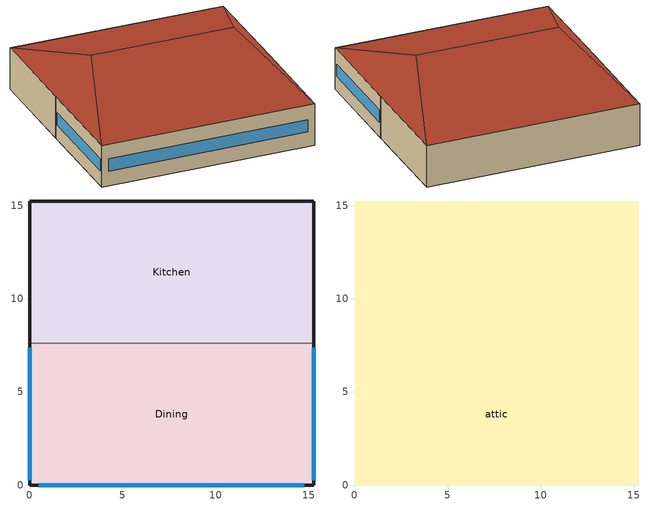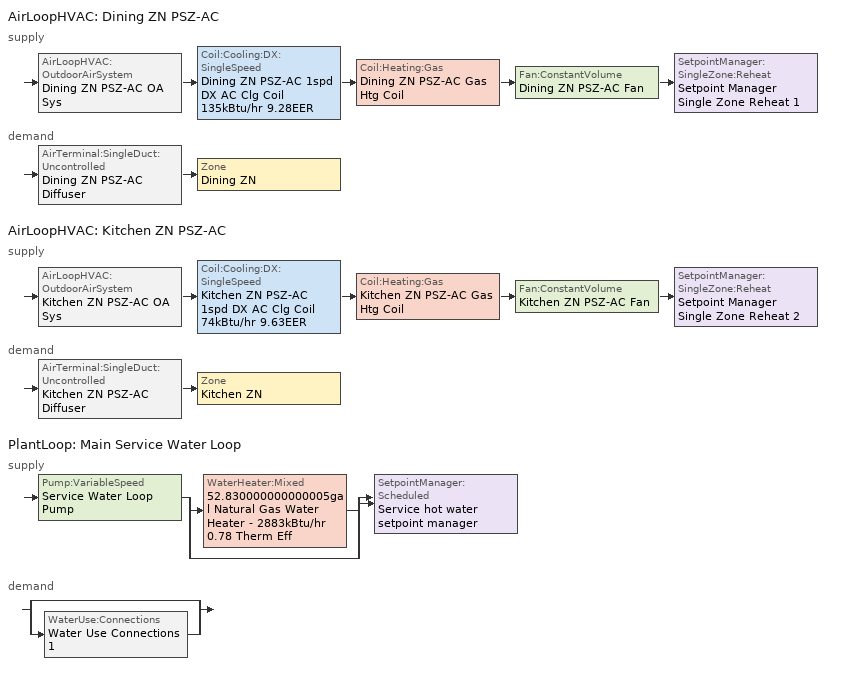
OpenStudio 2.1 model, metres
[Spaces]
Dining
 floor ground: 15.24,7.62 15.24,0 0,0 0,7.62 z0
 wall outside: 0,7.62 0,0 15.24,0 15.24,7.62 z0:3.05
 wall to Kitchen: 15.24,7.62 0,7.62 z0:3.05
 window (Window U-1.027602984 and Window SHGC 0.54): 0.51,0 14.73,0 / 0,7.37 0,0.25 / 15.24,0.25 15.24,7.37 z1.07:1.98
Kitchen
 floor ground: 15.24,15.24 15.24,7.62 0,7.62 0,15.24 z0
 wall outside: 15.24,7.62 15.24,15.24 0,15.24 0,7.62 z0:3.05
attic
 floor to Dining: 15.24,7.62 15.24,0 0,0 0,7.62 z3.05
 floor to Kitchen: 15.24,15.24 15.24,7.62 0,7.62 0,15.24 z3.05
 roof outside: 12.7,7.62,5.59 15.24,15.24,3.05 0,15.24,3.05 2.54,7.62,5.59; 12.7,7.62,5.59 15.24,0,3.05 15.24,15.24,3.05; 2.54,7.62,5.59 0,15.24,3.05 0,0,3.05; 2.54,7.62,5.59 0,0,3.05 15.24,0,3.05 12.7,7.62,5.59
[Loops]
AirLoopHVAC 'Dining ZN PSZ-AC'
 supply: AirLoopHVAC:OutdoorAirSystem 'Dining ZN PSZ-AC OA Sys' > Coil:Cooling:DX:SingleSpeed 'Dining ZN PSZ-AC 1spd DX AC Clg Coil 135kBtu/hr 9.28EER' > Coil:Heating:Gas 'Dining ZN PSZ-AC Gas Htg Coil' > Fan:ConstantVolume 'Dining ZN PSZ-AC Fan' > SetpointManager:SingleZone:Reheat 'Setpoint Manager Single Zone Reheat 1'
 demand: AirTerminal:SingleDuct:Uncontrolled 'Dining ZN PSZ-AC Diffuser' > Zone 'Dining ZN'
AirLoopHVAC 'Kitchen ZN PSZ-AC'
 supply: AirLoopHVAC:OutdoorAirSystem 'Kitchen ZN PSZ-AC OA Sys' > Coil:Cooling:DX:SingleSpeed 'Kitchen ZN PSZ-AC 1spd DX AC Clg Coil 74kBtu/hr 9.63EER' > Coil:Heating:Gas 'Kitchen ZN PSZ-AC Gas Htg Coil' > Fan:ConstantVolume 'Kitchen ZN PSZ-AC Fan' > SetpointManager:SingleZone:Reheat 'Setpoint Manager Single Zone Reheat 2'
 demand: AirTerminal:SingleDuct:Uncontrolled 'Kitchen ZN PSZ-AC Diffuser' > Zone 'Kitchen ZN'
PlantLoop 'Main Service Water Loop'
 supply: Pump:VariableSpeed 'Service Water Loop Pump' > split
  | WaterHeater:Mixed '52.830000000000005gal Natural Gas Water Heater - 2883kBtu/hr 0.78 Therm Eff'
  | bypass
  join > SetpointManager:Scheduled 'Service hot water setpoint manager'
 demand: split
  | bypass
  | WaterUse:Connections 'Water Use Connections 1'
[Site]
Miami Intl Ap_FL_USA: Latitude {deg}=25.82; Longitude {deg}=-80.3; Time Zone {hr}=-5; Elevation {m}=11; Terrain=City
[Building]
DOE Ref pre-1980-QuickServiceRestaurant-ASHRAE 169-2006-1A created: 2017-12-26 12:16:51 -0700: North Axis {deg}=0; Default Construction Set=DOE Ref Pre-2004 - QckSrvRest - ASHRAE 169-2006-1A adj ext wall insulation adj roof insulation; Standards Building Type=QuickServiceRestaurant
[Site:GroundTemperature:BuildingSurface]
22.509, 22.645, 22.781, 22.956, 23.052, 23.08, 23.116, 23.108, 23.133, 23.139, 23.077, 22.913
[Site:WaterMainsTemperature]
Calculation Method=Correlation; Annual Average Outdoor Air Temperature {C}=24.4917; Maximum Difference In Monthly Average Outdoor Air Temperatures {deltaC}=8.7
[SizingPeriod:DesignDay] Barometric Pressure {Pa}=101193; Sky Clearness=0; Rain Indicator=0; Snow Indicator=0; Day of Month=21; Daylight Saving Time Indicator=0; Humidity Indicating Type=Wetbulb; Dry-Bulb Temperature Range Modifier Type=DefaultMultipliers
Name | Maximum Dry-Bulb Temperature {C} | Daily Dry-Bulb Temperature Range {deltaC} | Humidity Indicating Conditions at Maximum Dry-Bulb | Wind Speed {m/s} | Wind Direction {deg} | Month | Day Type | Solar Model Indicator | ASHRAE Taub | ASHRAE Taud
Miami Intl Ap Ann Clg .4% Condns DB=>MWB | 33.2 | 6.7 | 25.3 | 4.5 | 140 | 7 | SummerDesignDay | ASHRAETau | 0.528 | 1.905
Miami Intl Ap Ann Htg 99.6% Condns DB | 8.7 | 0 | 8.7 | 3.8 | 340 | 1 | WinterDesignDay | ASHRAEClearSky
[ClimateZones]
Climate Zone Value 1=1A; Climate Zone Institution Name 2=CEC; Climate Zone Document Name 2=California Climate Zone Descriptions; Climate Zone Document Year 2=1995
[Material:NoMass]
Name | Roughness | Thermal Resistance {m2-K/W} | Thermal Absorptance | Solar Absorptance | Visible Absorptance
CP02 CARPET PAD | VeryRough | 0.21648 | 0.9 | 0.7 | 0.8
Typical Insulation R-8.37 | Smooth | 1.47329 | 0.9 | 0.7 | 0.7
Typical Carpet Pad | Smooth | 0.21648 | 0.9 | 0.7 | 0.8
Typical Insulation | Smooth | 0.0282222 | 0.9 | 0.7 | 0.7
Typical Insulation R-1.96_R-value 1.96 (ft^2*h*R/Btu) | Smooth | 0.345176
Typical Insulation R-8.37_R-value 8.37 (ft^2*h*R/Btu) | Smooth | 1.47404 | 0.9 | 0.7 | 0.7
[Material]
Name | Roughness | Thickness {m} | Conductivity {W/m-K} | Density {kg/m3} | Specific Heat {J/kg-K} | Thermal Absorptance | Solar Absorptance | Visible Absorptance
100mm Normalweight concrete floor | MediumSmooth | 0.1016 | 2.31 | 2322 | 832
G01 13mm gypsum board | Smooth | 0.0127 | 0.16 | 800 | 1090 | 0.9 | 0.7 | 0.5
4 in. Normalweight Concrete Floor | MediumRough | 0.1016 | 2.31 | 2322 | 832 | 0.9 | 0.7 | 0.7
5/8 in. Gypsum Board | MediumSmooth | 0.0159 | 0.16 | 800 | 1090 | 0.9 | 0.7 | 0.7
6 in. Normalweight Concrete Floor | MediumRough | 0.1524 | 2.31 | 2322 | 832 | 0.9 | 0.7 | 0.7
8 in. Concrete Block Basement Wall | MediumRough | 0.2032 | 1.326 | 1842 | 912 | 0.9 | 0.7 | 0.7
F08 Metal surface | Smooth | 0.0008 | 45.28 | 7824 | 500 | 0.9 | 0.7 | 0.7
G05 25mm wood | MediumSmooth | 0.0254 | 0.15 | 608 | 1630 | 0.9 | 0.5 | 0.5
Std Wood 6inch | MediumSmooth | 0.15 | 0.12 | 540 | 1210 | 0.9 | 0.7 | 0.7
1/2IN Gypsum | Smooth | 0.0127 | 0.16 | 784.9 | 830 |  | 0.4 | 0.4
8IN CONCRETE HW RefBldg | Rough | 0.2032 | 1.311 | 2240 | 836.799
1IN Stucco | Smooth | 0.0253 | 0.6918 | 1858 | 837 |  |  | 0.92
[Construction]
Typical Insulated Exterior Mass Floor: Typical Insulation R-8.37, 4 in. Normalweight Concrete Floor, Typical Carpet Pad
Typical Interior Floor: 100mm Normalweight concrete floor, CP02 CARPET PAD
Typical Interior Wall: G01 13mm gypsum board, G01 13mm gypsum board
Typical Interior Ceiling: CP02 CARPET PAD, 100mm Normalweight concrete floor
ext-slab: 6 in. Normalweight Concrete Floor
Typical Insulated Basement Mass Wall: 8 in. Concrete Block Basement Wall
U 1.22 SHGC 0.54 Simple Glazing Window: U 1.22 SHGC 0.54 Simple Glazing
Typical Insulated Metal Door: F08 Metal surface, Typical Insulation
Typical Overhead Door: Typical Insulation
Typical Interior Window: Clear 3mm
Typical Interior Door; Typical Interior Partition: G05 25mm wood
InteriorFurnishings: Std Wood 6inch
Typical Insulated Exterior Mass Wall R-4.35 adj ext wall insulation: 1IN Stucco, 8IN CONCRETE HW RefBldg, Typical Insulation R-1.96_R-value 1.96 (ft^2*h*R/Btu), 1/2IN Gypsum
Typical Wood Joist Attic Floor R-10.0 adj roof insulation: 5/8 in. Gypsum Board, Typical Insulation R-8.37_R-value 8.37 (ft^2*h*R/Btu)
Window U-1.027602984 and Window SHGC 0.54: Simple Glazing Material U-1.027602984 and SHGC 0.54
[DefaultConstructionSet]
DOE Ref Pre-2004 - QckSrvRest - ASHRAE 169-2006-1A adj ext wall insulation adj roof insulation: Default Exterior Surface Constructions=Default Surface Constructions 1 adj ext wall insulation adj roof insulation; Default Interior Surface Constructions=Default Surface Constructions 2; Default Ground Contact Surface Constructions=Default Surface Constructions 3; Default Exterior SubSurface Constructions=Default Sub Surface Constructions 1; Default Interior SubSurface Constructions=Default Sub Surface Constructions 2; Interior Partition Construction=Typical Interior Partition
[DefaultSurfaceConstructions]
Name | Floor Construction | Wall Construction | Roof Ceiling Construction
Default Surface Constructions 2 | Typical Interior Floor | Typical Interior Wall | Typical Interior Ceiling
Default Surface Constructions 3 | ext-slab | Typical Insulated Basement Mass Wall
Default Surface Constructions 1 adj ext wall insulation adj roof insulation | Typical Insulated Exterior Mass Floor | Typical Insulated Exterior Mass Wall R-4.35 adj ext wall insulation | Typical Wood Joist Attic Floor R-10.0 adj roof insulation
[DefaultSubSurfaceConstructions]
Name | Fixed Window Construction | Operable Window Construction | Door Construction | Overhead Door Construction | Tubular Daylight Dome Construction | Tubular Daylight Diffuser Construction
Default Sub Surface Constructions 1 | U 1.22 SHGC 0.54 Simple Glazing Window | U 1.22 SHGC 0.54 Simple Glazing Window | Typical Insulated Metal Door | Typical Overhead Door | Typical Interior Window | Typical Interior Window
Default Sub Surface Constructions 2 | Typical Interior Window | Typical Interior Window | Typical Interior Door
[WindowMaterial:SimpleGlazingSystem] Solar Heat Gain Coefficient=0.54
Name | U-Factor {W/m2-K} | Visible Transmittance
U 1.22 SHGC 0.54 Simple Glazing | 6.92748 | 0.38
Simple Glazing Material U-1.027602984 and SHGC 0.54 | 5.835
[WindowMaterial:Glazing]
Clear 3mm: Optical Data Type=SpectralAverage; Thickness {m}=0.003; Solar Transmittance at Normal Incidence=0.837; Front Side Solar Reflectance at Normal Incidence=0.075; Back Side Solar Reflectance at Normal Incidence=0.075; Visible Transmittance at Normal Incidence=0.898; Front Side Visible Reflectance at Normal Incidence=0.081; Back Side Visible Reflectance at Normal Incidence=0.081; Infrared Transmittance at Normal Incidence=0; Front Side Infrared Hemispherical Emissivity=0.84; Back Side Infrared Hemispherical Emissivity=0.84; Conductivity {W/m-K}=0.9; Dirt Correction Factor for Solar and Visible Transmittance=1; Solar Diffusing=No
[Space]
Name | Space Type | Building Story | Thermal Zone | Part of Total Floor Area
Dining | QuickServiceRestaurant Dining | Building Story 1 | Dining ZN | Yes
Kitchen | QuickServiceRestaurant Kitchen | Building Story 1 | Kitchen ZN | Yes
attic | QuickServiceRestaurant Attic |  | attic ZN | No
[SpaceType] Standards Building Type=QuickServiceRestaurant
Name | Default Schedule Set | Design Specification Outdoor Air Object | Standards Space Type
QuickServiceRestaurant Dining | QuickServiceRestaurant Dining Schedule Set | QuickServiceRestaurant Dining Ventilation | Dining
QuickServiceRestaurant Kitchen | QuickServiceRestaurant Kitchen Schedule Set | QuickServiceRestaurant Kitchen Ventilation | Kitchen
QuickServiceRestaurant Attic | QuickServiceRestaurant Attic Schedule Set | QuickServiceRestaurant Attic Ventilation | Attic
[DesignSpecification:OutdoorAir]
Name | Outdoor Air Flow per Person {m3/s-person} | Outdoor Air Flow per Floor Area {m3/s-m2} | Outdoor Air Flow Air Changes per Hour {1/hr} | Outdoor Air Method | Outdoor Air Flow Rate {m3/s}
QuickServiceRestaurant Attic Ventilation | 0 | 0 | 0
QuickServiceRestaurant Dining Ventilation | 0.00943895 |  |  | Sum
QuickServiceRestaurant Kitchen Ventilation | 0 | 0 |  | Sum | 0.7312
[SpaceInfiltration:DesignFlowRate]
Name | Space or SpaceType | Design Flow Rate Calculation Method | Air Changes per Hour {1/hr} | Flow per Exterior Surface Area {m3/s-m2}
QuickServiceRestaurant Attic Infiltration | QuickServiceRestaurant Attic | AirChanges/Hour | 1
QuickServiceRestaurant Dining Infiltration | QuickServiceRestaurant Dining | Flow/ExteriorWallArea |  | 0.00113284
QuickServiceRestaurant Kitchen Infiltration | QuickServiceRestaurant Kitchen | Flow/ExteriorWallArea |  | 0.00113284
[DefaultScheduleSet]
Name | Infiltration Schedule | Number of People Schedule | People Activity Level Schedule | Lighting Schedule | Electric Equipment Schedule | Gas Equipment Schedule
QuickServiceRestaurant Attic Schedule Set | Always On
QuickServiceRestaurant Dining Schedule Set | QuickServiceRestaurant Infil Half On | QuickServiceRestaurant Bldg Occ | QuickServiceRestaurant Activity | QuickServiceRestaurant Bldg Light | QuickServiceRestaurant Bldg Equip
QuickServiceRestaurant Kitchen Schedule Set | QuickServiceRestaurant Infil Half On | QuickServiceRestaurant Bldg Occ | QuickServiceRestaurant Activity | QuickServiceRestaurant Bldg Light | QuickServiceRestaurant Bldg Equip | QuickServiceRestaurant Gas Equip
[ThermostatSetpoint:DualSetpoint]
Name | Heating Setpoint Temperature Schedule | Cooling Setpoint Temperature Schedule
QuickServiceRestaurant Dining Thermostat 1 | QuickServiceRestaurant HtgSetp | QuickServiceRestaurant ClgSetp
QuickServiceRestaurant Attic Thermostat 1
QuickServiceRestaurant Kitchen Thermostat 1 | QuickServiceRestaurant HtgSetp Kitchen | QuickServiceRestaurant ClgSetp Kitchen
[People:Definition] Number of People Calculation Method=People/Area; People per Space Floor Area {person/m2}=0.107639; Fraction Radiant=0.3
QuickServiceRestaurant Dining People Definition; QuickServiceRestaurant Kitchen People Definition
[People] Work Efficiency Schedule=Work Efficiency Schedule; Clothing Insulation Schedule=Clothing Schedule; Air Velocity Schedule=Air Velocity Schedule
Name | People Definition | Space or SpaceType
QuickServiceRestaurant Dining People | QuickServiceRestaurant Dining People Definition | QuickServiceRestaurant Dining
QuickServiceRestaurant Kitchen People | QuickServiceRestaurant Kitchen People Definition | QuickServiceRestaurant Kitchen
[Lights:Definition] Design Level Calculation Method=Watts/Area; Fraction Visible=0.2
Name | Watts per Space Floor Area {W/m2} | Fraction Radiant
QuickServiceRestaurant Dining Lights Definition | 39.8265 | 0.37
QuickServiceRestaurant Kitchen Lights Definition | 24.1112 | 0.7
[Lights]
Name | Lights Definition | Space or SpaceType
QuickServiceRestaurant Dining Lights | QuickServiceRestaurant Dining Lights Definition | QuickServiceRestaurant Dining
QuickServiceRestaurant Kitchen Lights | QuickServiceRestaurant Kitchen Lights Definition | QuickServiceRestaurant Kitchen
[ElectricEquipment:Definition]
Name | Design Level Calculation Method | Watts per Space Floor Area {W/m2} | Fraction Latent | Fraction Radiant | Fraction Lost | Design Level {W}
QuickServiceRestaurant Dining Elec Equip Definition | Watts/Area | 8.07293 | 0.25 | 0.3 | 0
QuickServiceRestaurant Kitchen Elec Equip Definition | Watts/Area | 8.07293 | 0.25 | 0.3 | 0.3
Kitchen Electric Equipment Definition1 | EquipmentLevel |  | 0 | 0 | 1 | 577
[ElectricEquipment]
Name | Electric Equipment Definition | Space or SpaceType | Schedule
QuickServiceRestaurant Dining Elec Equip | QuickServiceRestaurant Dining Elec Equip Definition | QuickServiceRestaurant Dining
QuickServiceRestaurant Kitchen Elec Equip | QuickServiceRestaurant Kitchen Elec Equip Definition | QuickServiceRestaurant Kitchen
Kitchen_ExhFan_Equip | Kitchen Electric Equipment Definition1 | QuickServiceRestaurant Kitchen | RestaurantFastFood Kitchen_Exhaust_SCH
[GasEquipment:Definition]
QuickServiceRestaurant Kitchen Gas Equip Definition: Design Level Calculation Method=Watts/Area; Watts per Space Floor Area {W/m2}=1292.12; Fraction Latent=0.1; Fraction Radiant=0.2; Fraction Lost=0.7
[GasEquipment]
QuickServiceRestaurant Kitchen Gas Equip: Gas Equipment Definition=QuickServiceRestaurant Kitchen Gas Equip Definition; Space or SpaceType=QuickServiceRestaurant Kitchen
[InternalMass:Definition]
Internal Mass Definition 1: Construction=InteriorFurnishings; Design Level Calculation Method=SurfaceArea/Area; Surface Area per Space Floor Area=2
[InternalMass] Internal Mass Definition=Internal Mass Definition 1
Name | Space or SpaceType
Dining Mass; Dining Mass 1 | Dining
Kitchen Mass; Kitchen Mass 1; Kitchen Mass 2; Kitchen Mass 3 | Kitchen
[ThermalZone] Use Ideal Air Loads=No
Name | Thermostat
Dining ZN | QuickServiceRestaurant Dining Thermostat 1
attic ZN | QuickServiceRestaurant Attic Thermostat 1
Kitchen ZN | QuickServiceRestaurant Kitchen Thermostat 1
[Sizing:Zone] Zone Cooling Design Supply Air Temperature Input Method=SupplyAirTemperature; Zone Cooling Design Supply Air Temperature Difference {deltaC}=11.11; Zone Heating Design Supply Air Temperature Input Method=SupplyAirTemperature; Zone Heating Design Supply Air Temperature {C}=40; Zone Heating Design Supply Air Temperature Difference {deltaC}=11.11; Zone Cooling Design Supply Air Humidity Ratio {kg-H2O/kg-air}=0.0085; Zone Heating Design Supply Air Humidity Ratio {kg-H2O/kg-air}=0.008; Cooling Design Air Flow Method=DesignDay; Heating Design Air Flow Method=DesignDay; Account for Dedicated Outdoor Air System=No; Dedicated Outdoor Air System Control Strategy=NeutralSupplyAir; Dedicated Outdoor Air Low Setpoint Temperature for Design {C}=autosize; Dedicated Outdoor Air High Setpoint Temperature for Design {C}=autosize
Name | Zone Cooling Design Supply Air Temperature {C}
Dining ZN; Kitchen ZN | 12.8
attic ZN | 14
[Zone equipment]
Dining ZN: Dining ZN PSZ-AC Diffuser, Dining ZN Exhaust Fan
Kitchen ZN: Kitchen ZN PSZ-AC Diffuser, Kitchen ZN Exhaust Fan
[AirLoopHVAC] Availability Schedule=RestaurantFastFood HVACOperationSchd; Design Supply Air Flow Rate {m3/s}=AutoSize
Name | Availability Manager
Dining ZN PSZ-AC | Availability Manager Night Cycle 1
Kitchen ZN PSZ-AC | Availability Manager Night Cycle 2
[Sizing:System] Type of Load to Size On=Sensible; Design Outdoor Air Flow Rate {m3/s}=Autosize; Minimum System Air Flow Ratio=1; Preheat Design Temperature {C}=7; Preheat Design Humidity Ratio {kg-H2O/kg-Air}=0.008; Precool Design Temperature {C}=12.8; Precool Design Humidity Ratio {kg-H2O/kg-Air}=0.008; Central Cooling Design Supply Air Temperature {C}=12.8; Central Heating Design Supply Air Temperature {C}=40; Sizing Option=Coincident; 100% Outdoor Air in Cooling=No; 100% Outdoor Air in Heating=No; Central Cooling Design Supply Air Humidity Ratio {kg-H2O/kg-Air}=0.0085; Central Heating Design Supply Air Humidity Ratio {kg-H2O/kg-Air}=0.008; Cooling Design Air Flow Method=DesignDay; Cooling Design Air Flow Rate {m3/s}=0; Heating Design Air Flow Method=DesignDay; Heating Design Air Flow Rate {m3/s}=0; System Outdoor Air Method=ZoneSum; Zone Maximum Outdoor Air Fraction=1; Cooling Supply Air Flow Rate Per Floor Area {m3/s-m2}=0.00996765; Cooling Fraction of Autosized Cooling Supply Air Flow Rate=1; Cooling Supply Air Flow Rate Per Unit Cooling Capacity {m3/s-W}=3.94755e-05; Heating Supply Air Flow Rate Per Floor Area {m3/s-m2}=0.00996765; Heating Fraction of Autosized Heating Supply Air Flow Rate=1; Heating Fraction of Autosized Cooling Supply Air Flow Rate=1; Heating Supply Air Flow Rate Per Unit Heating Capacity {m3/s-W}=3.15882e-05; Cooling Design Capacity Method=CoolingDesignCapacity; Cooling Design Capacity {W}=autosize; Cooling Design Capacity Per Floor Area {W/m2}=234.7; Fraction of Autosized Cooling Design Capacity=1; Heating Design Capacity Method=HeatingDesignCapacity; Heating Design Capacity {W}=autosize; Heating Design Capacity Per Floor Area {W/m2}=157; Fraction of Autosized Heating Design Capacity=1; Central Cooling Capacity Control Method=OnOff
Dining ZN PSZ-AC; Kitchen ZN PSZ-AC
[SetpointManager:SingleZone:Reheat] Minimum Supply Air Temperature {C}=10; Maximum Supply Air Temperature {C}=50
Name | Control Zone
Setpoint Manager Single Zone Reheat 1 | Dining ZN
Setpoint Manager Single Zone Reheat 2 | Kitchen ZN
[Fan:ConstantVolume] Availability Schedule=RestaurantFastFood HVACOperationSchd; Pressure Rise {Pa}=622.722; Maximum Flow Rate {m3/s}=AutoSize
Name | Fan Efficiency | Motor Efficiency
Dining ZN PSZ-AC Fan | 0.56875 | 0.875
Kitchen ZN PSZ-AC Fan | 0.546 | 0.84
[Coil:Heating:Gas] Availability Schedule=Always On Discrete; Gas Burner Efficiency=0.78; Nominal Capacity {W}=AutoSize; Parasitic Electric Load {W}=0; Parasitic Gas Load {W}=0
Dining ZN PSZ-AC Gas Htg Coil; Kitchen ZN PSZ-AC Gas Htg Coil
[Coil:Cooling:DX:SingleSpeed] Availability Schedule=Always On Discrete; Rated Total Cooling Capacity {W}=autosize; Rated Sensible Heat Ratio=autosize; Rated Air Flow Rate {m3/s}=autosize; Rated Evaporator Fan Power Per Volume Flow Rate {W/(m3/s)}=773.3; Condenser Type=AirCooled; Evaporative Condenser Effectiveness=0; Evaporative Condenser Air Flow Rate {m3/s}=Autosize; Evaporative Condenser Pump Rated Power Consumption {W}=Autosize; Crankcase Heater Capacity {W}=0; Maximum Outdoor Dry-Bulb Temperature for Crankcase Heater Operation {C}=0; Basin Heater Capacity {W/K}=0; Basin Heater Setpoint Temperature {C}=10
Name | Rated COP {W/W} | Total Cooling Capacity Function of Temperature Curve | Total Cooling Capacity Function of Flow Fraction Curve | Energy Input Ratio Function of Temperature Curve | Energy Input Ratio Function of Flow Fraction Curve | Part Load Fraction Correlation Curve
Dining ZN PSZ-AC 1spd DX AC Clg Coil 135kBtu/hr 9.28EER | 3.23506 | DOE Ref DX Clg Coil Cool-Cap-fT | DOE Ref DX Clg Coil Cool-CAP-fFlow | DOE Ref DX Clg Coil Cool-EIR-fT | DOE Ref DX Clg Coil Cool-EIR-fFlow | DOE Ref DX Clg Coil Cool-PLF-fPLR
Kitchen ZN PSZ-AC 1spd DX AC Clg Coil 74kBtu/hr 9.63EER | 3.31044 | DOE Ref DX Clg Coil Cool-Cap-fT 1 | DOE Ref DX Clg Coil Cool-CAP-fFlow 1 | DOE Ref DX Clg Coil Cool-EIR-fT 1 | DOE Ref DX Clg Coil Cool-EIR-fFlow 1 | DOE Ref DX Clg Coil Cool-PLF-fPLR 1
[Controller:OutdoorAir] Minimum Outdoor Air Flow Rate {m3/s}=0; Maximum Outdoor Air Flow Rate {m3/s}=Autosize; Economizer Control Type=NoEconomizer; Economizer Control Action Type=ModulateFlow; Economizer Maximum Limit Dry-Bulb Temperature {C}=28; Economizer Maximum Limit Enthalpy {J/kg}=64000; Economizer Minimum Limit Dry-Bulb Temperature {C}=-100; Lockout Type=LockoutWithCompressor; Minimum Limit Type=FixedMinimum; Minimum Outdoor Air Schedule=Always On Discrete; High Humidity Control=No; Heat Recovery Bypass Control Type=BypassWhenOAFlowGreaterThanMinimum
Name | Controller Mechanical Ventilation
Dining ZN PSZ-AC OA Sys Controller | Controller Mechanical Ventilation 1
Kitchen ZN PSZ-AC OA Sys Controller | Controller Mechanical Ventilation 2
[Controller:MechanicalVentilation] Availability Schedule=Always On Discrete; System Outdoor Air Method=ZoneSum
Controller Mechanical Ventilation 1; Controller Mechanical Ventilation 2
[AirLoopHVAC:OutdoorAirSystem]
Name | Controller
Dining ZN PSZ-AC OA Sys | Dining ZN PSZ-AC OA Sys Controller
Kitchen ZN PSZ-AC OA Sys | Kitchen ZN PSZ-AC OA Sys Controller
[AvailabilityManager:NightCycle] Control Type=CycleOnAny; Thermostat Tolerance {deltaC}=1; Cycling Run Time {s}=3600
Availability Manager Night Cycle 1; Availability Manager Night Cycle 2
[AirTerminal:SingleDuct:Uncontrolled] Availability Schedule=Always On Discrete; Maximum Air Flow Rate {m3/s}=AutoSize
Dining ZN PSZ-AC Diffuser; Kitchen ZN PSZ-AC Diffuser
[Fan:ZoneExhaust] Availability Schedule=RestaurantFastFood HVACOperationSchd; Fan Efficiency=1; Pressure Rise {Pa}=1e-006; System Availability Manager Coupling Mode=Decoupled
Name | Maximum Flow Rate {m3/s}
Dining ZN Exhaust Fan | 0.834532
Kitchen ZN Exhaust Fan | 0.722468
[Refrigeration:Case] Availability Schedule=Always On Discrete; Zone=Kitchen ZN; Rated Ambient Temperature {C}=23.8889; Rated Ambient Relative Humidity {percent}=55; Latent Case Credit Curve Type=CaseTemperatureMethod; Standard Case Lighting Power per Unit Length {W/m}=33; Case Lighting Schedule=QuickServiceRestaurant Bldg Light; Fraction of Lighting Energy to Case=1; Anti-Sweat Heater Control Type=None; Humidity at Zero Anti-Sweat Heater Energy {percent}=0; Case Height {m}=0; Defrost Energy Correction Curve Type=None
Name | Rated Total Cooling Capacity per Unit Length {W/m} | Rated Latent Heat Ratio | Rated Runtime Fraction | Case Length {m} | Case Operating Temperature {C} | Latent Case Credit Curve | Standard Case Fan Power per Unit Length {W/m} | Operating Case Fan Power per Unit Length {W/m} | Fraction of Anti-Sweat Heater Energy to Case | Case Defrost Power per Unit Length {W/m} | Case Defrost Type | Case Defrost Schedule | Case Defrost Drip-Down Schedule | Under Case HVAC Return Air Fraction | Refrigerated Case Restocking Schedule | Case Credit Fraction Schedule
Kitchen ZN Walkin Freezer | 688 | 0.1 | 0.4 | 2.44 | -23 | Single Shelf Horizontal Latent Energy Multiplier_Pre2004 | 74 | 74 | 0 | 1291.7 | Electric | Refrigeration Defrost Schedule | Refrigeration Defrost DripDown Schedule | 0 | RestaurantFastFood Kitchen_Case:1_WALKINFREEZER_WalkInStockingSched | Refrigeration Case Credit Schedule
Kitchen ZN Display Case | 734 | 0.08 | 0.85 | 3.05 | 2 | Multi Shelf Vertical Latent Energy Multiplier | 66 | 66 | 0.2 | 0 | OffCycle | Refrigeration Defrost Schedule 1 |  | 0.05 | RestaurantFastFood Kitchen_Case:2_SELFCONTAINEDDISPLAYCASE_CaseStockingSched
[Refrigeration:Compressor] Rated Return Gas Temperature {C}=18.3; Rated Subcooling {deltaC}=0
Name | Refrigeration Compressor Power Curve | Refrigeration Compressor Capacity Curve
Refrigeration Compressor 1 | Refrigeration Compressor Power Curve | Refrigeration Compressor Capacity Curve
Refrigeration Compressor 2 | Refrigeration Compressor Power Curve 1 | Refrigeration Compressor Capacity Curve 1
[Refrigeration:Condenser:AirCooled] Rated Subcooling Temperature Difference {deltaC}=0; Condenser Fan Speed Control Type=VariableSpeed; Rated Fan Power {W}=330; Minimum Fan Air Flow Ratio=0.25
Name | Rated Effective Total Heat Rejection Rate Curve
Refrigeration Condenser Air Cooled 1 | Refrigeration Condenser Air Cooled HR Curve
Refrigeration Condenser Air Cooled 2 | Refrigeration Condenser Air Cooled HR Curve 1
[Refrigeration:System] Minimum Condensing Temperature {C}=21; Refrigeration System Working Fluid Type=R404a; Suction Temperature Control Type=ConstantSuctionTemperature; Suction Piping Zone=Kitchen ZN
Name | Refrigeration Condenser
Refrigeration System 1 | Refrigeration Condenser Air Cooled 1
Refrigeration System 2 | Refrigeration Condenser Air Cooled 2
[ZoneMixing]
Zone Mixing 1: Zone=Kitchen ZN; Schedule=RestaurantFastFood Hours_of_operation; Design Flow Rate Calculation Method=Flow/Zone; Design Flow Rate {m3/s}=0.834532; Source Zone=Dining ZN; Delta Temperature {deltaC}=0
[PlantLoop]
Main Service Water Loop: Maximum Loop Temperature {C}=60; Minimum Loop Temperature {C}=10; Plant Loop Volume {m3}=Autocalculate; Load Distribution Scheme=Optimal
[Sizing:Plant]
Main Service Water Loop: Loop Type=Heating; Design Loop Exit Temperature {C}=60; Loop Design Temperature Difference {deltaC}=5; Sizing Option=NonCoincident; Zone Timesteps in Averaging Window=1; Coincident Sizing Factor Mode=None
[SetpointManager:Scheduled]
Service hot water setpoint manager: Control Variable=Temperature; Schedule=Service Water Loop Temp - 140F
[Pump:VariableSpeed]
Service Water Loop Pump: Rated Pump Head {Pa}=0.1; Motor Efficiency=0.825; Pump Control Type=Intermittent
[WaterHeater:Mixed]
52.830000000000005gal Natural Gas Water Heater - 2883kBtu/hr 0.78 Therm Eff: Tank Volume {m3}=0.199983; Setpoint Temperature Schedule=Service Water Loop Temp - 140F; Deadband Temperature Difference {deltaC}=2; Maximum Temperature Limit {C}=82.2222; Heater Control Type=Cycle; Heater Maximum Capacity {W}=844924; Heater Fuel Type=NaturalGas; Heater Thermal Efficiency=0.78; Off Cycle Parasitic Fuel Consumption Rate {W}=19.9992; Off Cycle Parasitic Fuel Type=NaturalGas; Off Cycle Parasitic Heat Fraction to Tank=0.8; On Cycle Parasitic Fuel Consumption Rate {W}=19.9992; On Cycle Parasitic Fuel Type=NaturalGas; On Cycle Parasitic Heat Fraction to Tank=0; Ambient Temperature Indicator=Schedule; Ambient Temperature Schedule=Water Heater Ambient Temp Schedule - 70F; Off Cycle Loss Coefficient to Ambient Temperature {W/K}=5.99799; On Cycle Loss Coefficient to Ambient Temperature {W/K}=5.99799; Use Side Effectiveness=1; Source Side Effectiveness=1; Use Side Design Flow Rate {m3/s}=autosize; Source Side Design Flow Rate {m3/s}=autosize; Indirect Water Heating Recovery Time {hr}=1.5
[WaterUse:Connections]
Water Use Connections 1: Water Use Equipment Name 1=Kitchen Service Water Use 0.67gal/min
[WaterUse:Equipment:Definition]
Kitchen Service Water Use Def 0.67gal/min: Peak Flow Rate {m3/s}=4.20756e-05; Target Temperature Schedule=Schedule Ruleset 5; Sensible Fraction Schedule=Schedule Ruleset 3; Latent Fraction Schedule=Schedule Ruleset 4
[WaterUse:Equipment]
Kitchen Service Water Use 0.67gal/min: Water Use Equipment Definition=Kitchen Service Water Use Def 0.67gal/min; Flow Rate Fraction Schedule=QuickServiceRestaurant Bldg Swh
[Exterior:Lights:Definition]
NonDimming Exterior Lights Def: Design Level {W}=2963
[Exterior:Lights]
NonDimming Exterior Lights Def: Exterior Lights Definition=NonDimming Exterior Lights Def; Schedule=RestaurantFastFood Exterior_Lgt_ALWAYS_ON; Control Option=AstronomicalClock
[BuildingStory]
Building Story 1: Nominal Z Coordinate {m}=0
[Schedule:Ruleset]
Name | Default Day Schedule | Summer Design Day Schedule | Winter Design Day Schedule
Always On | Always On Default
Clothing Schedule | Clothing Schedule Default Winter Clothes
Air Velocity Schedule | Air Velocity Schedule Default
Work Efficiency Schedule | Work Efficiency Schedule Default
QuickServiceRestaurant Bldg Occ | QuickServiceRestaurant Bldg Occ Default | QuickServiceRestaurant Bldg Occ Summer Design Day | QuickServiceRestaurant Bldg Occ Winter Design Day
QuickServiceRestaurant Activity | QuickServiceRestaurant Activity Default | QuickServiceRestaurant Activity Summer Design Day | QuickServiceRestaurant Activity Winter Design Day
QuickServiceRestaurant Bldg Light | QuickServiceRestaurant Bldg Light Default | QuickServiceRestaurant Bldg Light Summer Design Day | QuickServiceRestaurant Bldg Light Winter Design Day
QuickServiceRestaurant Bldg Equip | QuickServiceRestaurant Bldg Equip Default | QuickServiceRestaurant Bldg Equip Summer Design Day | QuickServiceRestaurant Bldg Equip Winter Design Day
QuickServiceRestaurant Infil Half On | QuickServiceRestaurant Infil Half On Default | QuickServiceRestaurant Infil Half On Summer Design Day | QuickServiceRestaurant Infil Half On Winter Design Day
QuickServiceRestaurant HtgSetp | QuickServiceRestaurant HtgSetp Default | QuickServiceRestaurant HtgSetp Summer Design Day | QuickServiceRestaurant HtgSetp Winter Design Day
QuickServiceRestaurant ClgSetp | QuickServiceRestaurant ClgSetp Default | QuickServiceRestaurant ClgSetp Summer Design Day | QuickServiceRestaurant ClgSetp Winter Design Day
QuickServiceRestaurant Gas Equip | QuickServiceRestaurant Gas Equip Default | QuickServiceRestaurant Gas Equip Summer Design Day | QuickServiceRestaurant Gas Equip Winter Design Day
QuickServiceRestaurant HtgSetp Kitchen | QuickServiceRestaurant HtgSetp Kitchen Default | QuickServiceRestaurant HtgSetp Kitchen Summer Design Day | QuickServiceRestaurant HtgSetp Kitchen Winter Design Day
QuickServiceRestaurant ClgSetp Kitchen | QuickServiceRestaurant ClgSetp Kitchen Default | QuickServiceRestaurant ClgSetp Kitchen Summer Design Day | QuickServiceRestaurant ClgSetp Kitchen Winter Design Day
RestaurantFastFood HVACOperationSchd | RestaurantFastFood HVACOperationSchd Default | RestaurantFastFood HVACOperationSchd Summer Design Day | RestaurantFastFood HVACOperationSchd Winter Design Day
Refrigeration Defrost Schedule | Refrigeration Defrost Schedule Default
Refrigeration Defrost DripDown Schedule | Refrigeration Defrost DripDown Schedule Default
Refrigeration Case Credit Schedule | Refrigeration Case Credit Schedule Default
RestaurantFastFood Kitchen_Case:1_WALKINFREEZER_WalkInStockingSched | RestaurantFastFood Kitchen_Case:1_WALKINFREEZER_WalkInStockingSched Default | RestaurantFastFood Kitchen_Case:1_WALKINFREEZER_WalkInStockingSched Summer Design Day | RestaurantFastFood Kitchen_Case:1_WALKINFREEZER_WalkInStockingSched Winter Design Day
Refrigeration Defrost Schedule 1 | Refrigeration Defrost Schedule Default 1
RestaurantFastFood Kitchen_Case:2_SELFCONTAINEDDISPLAYCASE_CaseStockingSched | RestaurantFastFood Kitchen_Case:2_SELFCONTAINEDDISPLAYCASE_CaseStockingSched Default | RestaurantFastFood Kitchen_Case:2_SELFCONTAINEDDISPLAYCASE_CaseStockingSched Summer Design Day | RestaurantFastFood Kitchen_Case:2_SELFCONTAINEDDISPLAYCASE_CaseStockingSched Winter Design Day
RestaurantFastFood Kitchen_Exhaust_SCH | RestaurantFastFood Kitchen_Exhaust_SCH Default | RestaurantFastFood Kitchen_Exhaust_SCH Summer Design Day | RestaurantFastFood Kitchen_Exhaust_SCH Winter Design Day
RestaurantFastFood Hours_of_operation | RestaurantFastFood Hours_of_operation Default | RestaurantFastFood Hours_of_operation Summer Design Day | RestaurantFastFood Hours_of_operation Winter Design Day
Service Water Loop Temp - 140F | Service Water Loop Temp - 140F Default
Water Heater Ambient Temp Schedule - 70F | Water Heater Ambient Temp Schedule - 70F Default
Schedule Ruleset 3 | Schedule Day 37
Schedule Ruleset 4 | Schedule Day 38
Schedule Ruleset 5 | Schedule Day 39
QuickServiceRestaurant Bldg Swh | QuickServiceRestaurant Bldg Swh Default | QuickServiceRestaurant Bldg Swh Summer Design Day | QuickServiceRestaurant Bldg Swh Winter Design Day
RestaurantFastFood Exterior_Lgt_ALWAYS_ON | RestaurantFastFood Exterior_Lgt_ALWAYS_ON Default | RestaurantFastFood Exterior_Lgt_ALWAYS_ON Summer Design Day | RestaurantFastFood Exterior_Lgt_ALWAYS_ON Winter Design Day
[Schedule:Day]
Always On Default; Clothing Schedule Default Winter Clothes; QuickServiceRestaurant Bldg Occ Summer Design Day; QuickServiceRestaurant Bldg Light Summer Design Day; RestaurantFastFood Exterior_Lgt_ALWAYS_ON Default; RestaurantFastFood Exterior_Lgt_ALWAYS_ON Winter Design Day; RestaurantFastFood Exterior_Lgt_ALWAYS_ON Summer Design Day: 24, 0, 1
Clothing Schedule Summer Clothes: 24, 0, 0.5
Air Velocity Schedule Default; Schedule Day 37: 24, 0, 0.2
Work Efficiency Schedule Default; QuickServiceRestaurant Bldg Occ Winter Design Day; QuickServiceRestaurant Bldg Light Winter Design Day; QuickServiceRestaurant Bldg Equip Winter Design Day; QuickServiceRestaurant Gas Equip Winter Design Day: 24, 0, 0
QuickServiceRestaurant Bldg Occ Default: 2, 0, 0.15, 3, 0, 0.05, 7, 0, 0, 10, 0, 0.05, 11, 0, 0.2, 12, 0, 0.5, 13, 0, 0.8, 14, 0, 0.7, 15, 0, 0.4, 16, 0, 0.2, 17, 0, 0.25, 18, 0, 0.5, 21, 0, 0.8, 22, 0, 0.5, 23, 0, 0.35, 24, 0, 0.2
QuickServiceRestaurant Bldg Occ Wknd Day: 1, 0, 0.3, 2, 0, 0.25, 3, 0, 0.05, 9, 0, 0, 10, 0, 0.05, 11, 0, 0.2, 12, 0, 0.45, 14, 0, 0.5, 15, 0, 0.35, 18, 0, 0.3, 19, 0, 0.7, 20, 0, 0.9, 21, 0, 0.7, 22, 0, 0.65, 23, 0, 0.55, 24, 0, 0.35
QuickServiceRestaurant Activity Default; QuickServiceRestaurant Activity Winter Design Day; QuickServiceRestaurant Activity Summer Design Day: 24, 0, 120
QuickServiceRestaurant Bldg Light Default: 5, 0, 0.15, 6, 0, 0.2, 8, 0, 0.4, 10, 0, 0.6, 22, 0, 0.9, 23, 0, 0.5, 24, 0, 0.3
QuickServiceRestaurant Bldg Equip Default: 1, 0, 0.03, 2, 0, 0.02, 3, 0, 0.03, 4, 0, 0.02, 5, 0, 0.05, 6, 0, 0.12, 7, 0, 0.13, 8, 0, 0.15, 9, 0, 0.18, 10, 0, 0.21, 11, 0, 0.26, 12, 0, 0.29, 13, 0, 0.27, 14, 0, 0.25, 16, 0, 0.24, 18, 0, 0.26, 19, 0, 0.24, 20, 0, 0.22, 21, 0, 0.2, 22, 0, 0.18, 23, 0, 0.09, 24, 0, 0.03
QuickServiceRestaurant Bldg Equip Summer Design Day: 24, 0, 0.29
QuickServiceRestaurant Infil Half On Default; QuickServiceRestaurant Infil Half On Winter Design Day; QuickServiceRestaurant Infil Half On Summer Design Day; QuickServiceRestaurant Infil Half On Default|WntrDsn|SmrDsn|Sun|Sat Day: 5, 0, 1, 24, 0, 0.5
QuickServiceRestaurant HtgSetp Default; QuickServiceRestaurant HtgSetp Kitchen Default: 3, 0, 21, 7, 0, 15.6, 24, 0, 21
QuickServiceRestaurant HtgSetp Summer Design Day; QuickServiceRestaurant HtgSetp Kitchen Summer Design Day: 24, 0, 15.6
QuickServiceRestaurant HtgSetp Winter Design Day; QuickServiceRestaurant HtgSetp Kitchen Winter Design Day: 24, 0, 21
QuickServiceRestaurant ClgSetp Default; QuickServiceRestaurant ClgSetp Summer Design Day; QuickServiceRestaurant ClgSetp Kitchen Default; QuickServiceRestaurant ClgSetp Kitchen Summer Design Day: 3, 0, 24, 7, 0, 30, 24, 0, 24
QuickServiceRestaurant ClgSetp Winter Design Day; QuickServiceRestaurant ClgSetp Kitchen Winter Design Day: 24, 0, 30
QuickServiceRestaurant Gas Equip Default: 5, 0, 0.02, 6, 0, 0.03, 7, 0, 0.09, 8, 0, 0.14, 10, 0, 0.1, 11, 0, 0.22, 12, 0, 0.27, 13, 0, 0.24, 14, 0, 0.21, 15, 0, 0.14, 16, 0, 0.13, 17, 0, 0.15, 20, 0, 0.17, 21, 0, 0.15, 22, 0, 0.14, 23, 0, 0.12, 24, 0, 0.02
QuickServiceRestaurant Gas Equip Summer Design Day: 24, 0, 0.25
RestaurantFastFood HVACOperationSchd Default; RestaurantFastFood HVACOperationSchd Summer Design Day: 3, 0, 1, 7, 0, 0, 24, 0, 1
RestaurantFastFood HVACOperationSchd Winter Design Day; Schedule Day 55: 3, 0, 1, 10, 0, 0, 24, 0, 1
RestaurantFastFood HVACOperationSchd Default|WntrDsn|SmrDsn|Sun|Wkdy Day: 3, 0, 1, 9, 0, 0, 24, 0, 1
Refrigeration Defrost Schedule Default: 11, 0, 0, 11, 20, 1, 23, 0, 0, 23, 20, 1, 24, 0, 0
Refrigeration Defrost DripDown Schedule Default: 11, 0, 0, 11, 30, 1, 23, 0, 0, 23, 30, 1, 24, 0, 0
Refrigeration Case Credit Schedule Default: 7, 0, 0.2, 21, 0, 0.4, 24, 0, 0.2
RestaurantFastFood Kitchen_Case:1_WALKINFREEZER_WalkInStockingSched Default: 4, 0, 0, 5, 0, 725, 6, 0, 417, 7, 0, 290, 24, 0, 0
RestaurantFastFood Kitchen_Case:1_WALKINFREEZER_WalkInStockingSched Winter Design Day; RestaurantFastFood Kitchen_Case:1_WALKINFREEZER_WalkInStockingSched Summer Design Day; RestaurantFastFood Kitchen_Case:1_WALKINFREEZER_WalkInStockingSched WntrDsn|SmrDsn|Wknd|Mon|Wed|Thu Day: 4, 0, 0, 5, 0, 125, 6, 0, 117, 7, 0, 90, 19, 0, 0, 20, 0, 125, 21, 0, 117, 22, 0, 90, 24, 0, 0
Refrigeration Defrost Schedule Default 1: 23, 20, 0, 24, 0, 0
RestaurantFastFood Kitchen_Case:2_SELFCONTAINEDDISPLAYCASE_CaseStockingSched Default; RestaurantFastFood Kitchen_Case:2_SELFCONTAINEDDISPLAYCASE_CaseStockingSched Winter Design Day; RestaurantFastFood Kitchen_Case:2_SELFCONTAINEDDISPLAYCASE_CaseStockingSched Summer Design Day: 6, 0, 0, 7, 0, 50, 9, 0, 70, 10, 0, 80, 11, 0, 70, 13, 0, 50, 14, 0, 80, 15, 0, 90, 16, 0, 80, 24, 0, 0
RestaurantFastFood Kitchen_Exhaust_SCH Default; RestaurantFastFood Kitchen_Exhaust_SCH Winter Design Day; RestaurantFastFood Kitchen_Exhaust_SCH Summer Design Day; RestaurantFastFood Kitchen_Exhaust_SCH Default|WntrDsn|SmrDsn|Sun|Wkdy Day; RestaurantFastFood Hours_of_operation Default; RestaurantFastFood Hours_of_operation Winter Design Day; RestaurantFastFood Hours_of_operation Summer Design Day; RestaurantFastFood Hours_of_operation Default|WntrDsn|SmrDsn|Sun|Wkdy Day: 1, 0, 1, 5, 0, 0, 24, 0, 1
Service Water Loop Temp - 140F Default: 24, 0, 60
Water Heater Ambient Temp Schedule - 70F Default: 24, 0, 21.1111
Schedule Day 38: 24, 0, 0.05
Schedule Day 39: 24, 0, 49
QuickServiceRestaurant Bldg Swh Default; QuickServiceRestaurant Bldg Swh Summer Design Day: 1, 0, 0.2, 3, 0, 0.15, 7, 0, 0, 8, 0, 0.6, 9, 0, 0.55, 10, 0, 0.45, 11, 0, 0.4, 12, 0, 0.45, 13, 0, 0.4, 14, 0, 0.35, 17, 0, 0.3, 18, 0, 0.4, 19, 0, 0.55, 20, 0, 0.6, 21, 0, 0.5, 22, 0, 0.55, 23, 0, 0.45, 24, 0, 0.25
QuickServiceRestaurant Bldg Swh Sun Day: 1, 0, 0.25, 3, 0, 0.2, 10, 0, 0, 12, 0, 0.5, 14, 0, 0.4, 17, 0, 0.3, 18, 0, 0.4, 20, 0, 0.5, 21, 0, 0.4, 22, 0, 0.5, 23, 0, 0.4, 24, 0, 0.2
QuickServiceRestaurant Bldg Swh Winter Design Day; QuickServiceRestaurant Bldg Swh WntrDsn|Sat Day: 1, 0, 0.2, 3, 0, 0.15, 9, 0, 0, 10, 0, 0.5, 11, 0, 0.45, 13, 0, 0.5, 14, 0, 0.45, 16, 0, 0.4, 17, 0, 0.35, 18, 0, 0.4, 20, 0, 0.55, 21, 0, 0.5, 22, 0, 0.55, 23, 0, 0.4, 24, 0, 0.3
Schedule Day 44: 2, 0, 0.2, 3, 0, 0.05, 10, 0, 0, 11, 0, 0.1, 12, 0, 0.2, 14, 0, 0.25, 15, 0, 0.15, 16, 0, 0.2, 17, 0, 0.25, 18, 0, 0.35, 19, 0, 0.55, 20, 0, 0.65, 21, 0, 0.7, 22, 0, 0.35, 24, 0, 0.2
Schedule Day 45: 1, 0, 0.2, 6, 0, 0.15, 8, 0, 0.3, 10, 0, 0.6, 17, 0, 0.8, 22, 0, 0.9, 23, 0, 0.5, 24, 0, 0.3
Schedule Day 46: 1, 0, 0.2, 6, 0, 0.15, 8, 0, 0.3, 10, 0, 0.5, 16, 0, 0.7, 22, 0, 0.6, 23, 0, 0.5, 24, 0, 0.3
Schedule Day 47; Schedule Day 49: 3, 0, 24, 10, 0, 30, 24, 0, 24
Schedule Day 48; Schedule Day 50: 3, 0, 24, 9, 0, 30, 24, 0, 24
Schedule Day 51; Schedule Day 53: 3, 0, 21, 10, 0, 15.6, 24, 0, 21
Schedule Day 52; Schedule Day 54: 3, 0, 21, 9, 0, 15.6, 24, 0, 21
[Schedule:Rule]
Name | Schedule Ruleset | Rule Order | Day Schedule | Date Specification Type | Start Month | Start Day | End Month | End Day | Apply Sunday | Apply Saturday | Apply Monday | Apply Tuesday | Apply Wednesday | Apply Thursday | Apply Friday
Schedule Rule 1 | Clothing Schedule | 0 | Clothing Schedule Summer Clothes | DateRange | 5 | 1 | 9 | 30
Schedule Rule 2 | QuickServiceRestaurant Bldg Occ | 1 | QuickServiceRestaurant Bldg Occ Wknd Day | DateRange | 1 | 1 | 12 | 31 | No | Yes
Schedule Rule 4 | QuickServiceRestaurant Infil Half On | 0 | QuickServiceRestaurant Infil Half On Default|WntrDsn|SmrDsn|Sun|Sat Day | DateRange | 1 | 1 | 12 | 31 | Yes | Yes
Schedule Rule 5 | RestaurantFastFood HVACOperationSchd | 1 | RestaurantFastFood HVACOperationSchd Default|WntrDsn|SmrDsn|Sun|Wkdy Day | DateRange | 1 | 1 | 12 | 31 | No | Yes | No | No | No | No | No
Schedule Rule 7 | RestaurantFastFood Kitchen_Case:1_WALKINFREEZER_WalkInStockingSched | 0 | RestaurantFastFood Kitchen_Case:1_WALKINFREEZER_WalkInStockingSched WntrDsn|SmrDsn|Wknd|Mon|Wed|Thu Day | DateRange | 1 | 1 | 12 | 31 | Yes | Yes | Yes |  | Yes | Yes
Schedule Rule 8 | RestaurantFastFood Kitchen_Exhaust_SCH | 0 | RestaurantFastFood Kitchen_Exhaust_SCH Default|WntrDsn|SmrDsn|Sun|Wkdy Day | DateRange | 1 | 1 | 12 | 31 | Yes |  | Yes | Yes | Yes | Yes | Yes
Schedule Rule 9 | RestaurantFastFood Hours_of_operation | 0 | RestaurantFastFood Hours_of_operation Default|WntrDsn|SmrDsn|Sun|Wkdy Day | DateRange | 1 | 1 | 12 | 31 | Yes |  | Yes | Yes | Yes | Yes | Yes
Schedule Rule 10 | QuickServiceRestaurant Bldg Swh | 1 | QuickServiceRestaurant Bldg Swh Sun Day | DateRange | 1 | 1 | 12 | 31 | Yes
Schedule Rule 11 | QuickServiceRestaurant Bldg Swh | 0 | QuickServiceRestaurant Bldg Swh WntrDsn|Sat Day | DateRange | 1 | 1 | 12 | 31 |  | Yes
Schedule Rule 12 | QuickServiceRestaurant Bldg Occ | 0 | Schedule Day 44 |  |  |  |  |  | Yes
Schedule Rule 13 | QuickServiceRestaurant Bldg Light | 1 | Schedule Day 45 |  |  |  |  |  |  | Yes
Schedule Rule 14 | QuickServiceRestaurant Bldg Light | 0 | Schedule Day 46 |  |  |  |  |  | Yes
Schedule Rule 3 | QuickServiceRestaurant ClgSetp | 1 | Schedule Day 47 |  |  |  |  |  | Yes
Schedule Rule 15 | QuickServiceRestaurant ClgSetp | 0 | Schedule Day 48 |  |  |  |  |  |  | Yes
Schedule Rule 16 | QuickServiceRestaurant ClgSetp Kitchen | 1 | Schedule Day 49 |  |  |  |  |  | Yes
Schedule Rule 17 | QuickServiceRestaurant ClgSetp Kitchen | 0 | Schedule Day 50 |  |  |  |  |  | No | Yes
Schedule Rule 18 | QuickServiceRestaurant HtgSetp | 1 | Schedule Day 51 |  |  |  |  |  | Yes
Schedule Rule 19 | QuickServiceRestaurant HtgSetp | 0 | Schedule Day 52 |  |  |  |  |  |  | Yes
Schedule Rule 20 | QuickServiceRestaurant HtgSetp Kitchen | 1 | Schedule Day 53 |  |  |  |  |  | Yes
Schedule Rule 21 | QuickServiceRestaurant HtgSetp Kitchen | 0 | Schedule Day 54 |  |  |  |  |  |  | Yes
Schedule Rule 22 | RestaurantFastFood HVACOperationSchd | 0 | Schedule Day 55 |  |  |  |  |  | Yes
[Schedule:Constant]
Always On Discrete: Value=1
[Curve:Biquadratic] Minimum Value of x=-100; Maximum Value of x=100; Minimum Value of y=-100; Maximum Value of y=100
Name | Coefficient1 Constant | Coefficient2 x | Coefficient3 x**2 | Coefficient4 y | Coefficient5 y**2 | Coefficient6 x*y
DOE Ref DX Clg Coil Cool-Cap-fT; DOE Ref DX Clg Coil Cool-Cap-fT 1 | 0.971212 | -0.0152755 | 0.00144345 | -0.00039321 | -6.8364e-06 | -0.000290596
DOE Ref DX Clg Coil Cool-EIR-fT; DOE Ref DX Clg Coil Cool-EIR-fT 1 | 0.286871 | 0.0239022 | -0.000810648 | 0.0134585 | 0.000338936 | -0.000487004
[Curve:Quadratic] Coefficient1 Constant=0.909496; Coefficient2 x=0.0986477; Coefficient3 x**2=-0.00819488; Minimum Value of x=0; Maximum Value of x=1
DOE Ref DX Clg Coil Cool-PLF-fPLR; DOE Ref DX Clg Coil Cool-PLF-fPLR 1
[Curve:Cubic]
Name | Coefficient1 Constant | Coefficient2 x | Coefficient3 x**2 | Coefficient4 x**3 | Minimum Value of x | Maximum Value of x
Single Shelf Horizontal Latent Energy Multiplier_Pre2004 | 0.020376 | 0.00024378 | 1.14e-05 | 1.811e-07 | -35 | 20
Multi Shelf Vertical Latent Energy Multiplier | 0.0265263 | 0.00107803 | -6.02558e-05 | 1.23732e-06 | -35 | 20
DOE Ref DX Clg Coil Cool-CAP-fFlow; DOE Ref DX Clg Coil Cool-EIR-fFlow; DOE Ref DX Clg Coil Cool-CAP-fFlow 1; DOE Ref DX Clg Coil Cool-EIR-fFlow 1 | 1 | 0 | 0 | 0 | -100 | 100
[Curve:Bicubic] Minimum Value of x=-23.3; Maximum Value of x=7.2; Minimum Value of y=10; Maximum Value of y=60; Input Unit Type for X=Temperature; Input Unit Type for Y=Temperature
Name | Coefficient1 Constant | Coefficient2 x | Coefficient3 x**2 | Coefficient4 y | Coefficient5 y**2 | Coefficient6 x*y | Coefficient7 x**3 | Coefficient8 y**3 | Coefficient9 x**2*y | Coefficient10 x*y**2 | Output Unit Type
Refrigeration Compressor Power Curve; Refrigeration Compressor Power Curve 1 | 4451.46 | -166.108 | -5.35664 | 263.553 | -0.958849 | 8.09252 | -0.0239354 | 0.000633306 | 0.0778798 | -0.0167386 | Power
Refrigeration Compressor Capacity Curve; Refrigeration Compressor Capacity Curve 1 | 83249.9 | 3147.96 | 44.9276 | -1035.51 | 3.74692 | -37.3907 | 0.179897 | -0.0199971 | -0.481641 | 0.0428673 | Capacity
[Curve:Linear] Coefficient1 Constant=0; Coefficient2 x=22000; Minimum Value of x=5; Maximum Value of x=22.2
Refrigeration Condenser Air Cooled HR Curve; Refrigeration Condenser Air Cooled HR Curve 1
